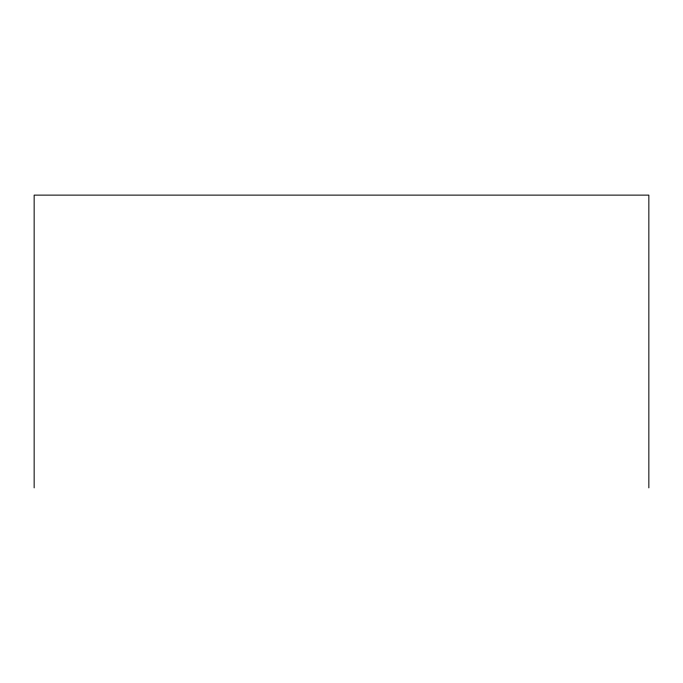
<?xml version="1.0" encoding="UTF-8"?>
<svg xmlns="http://www.w3.org/2000/svg" width="683" height="683" viewBox="0 0 683 683"><rect width="100%" height="100%" fill="white"/><g stroke="black" fill="none" stroke-linecap="round" stroke-linejoin="round"><path stroke-width="1.02" d="M648.85 487.875L648.85 195.125L34.15 195.125L34.15 487.875"/></g></svg>
